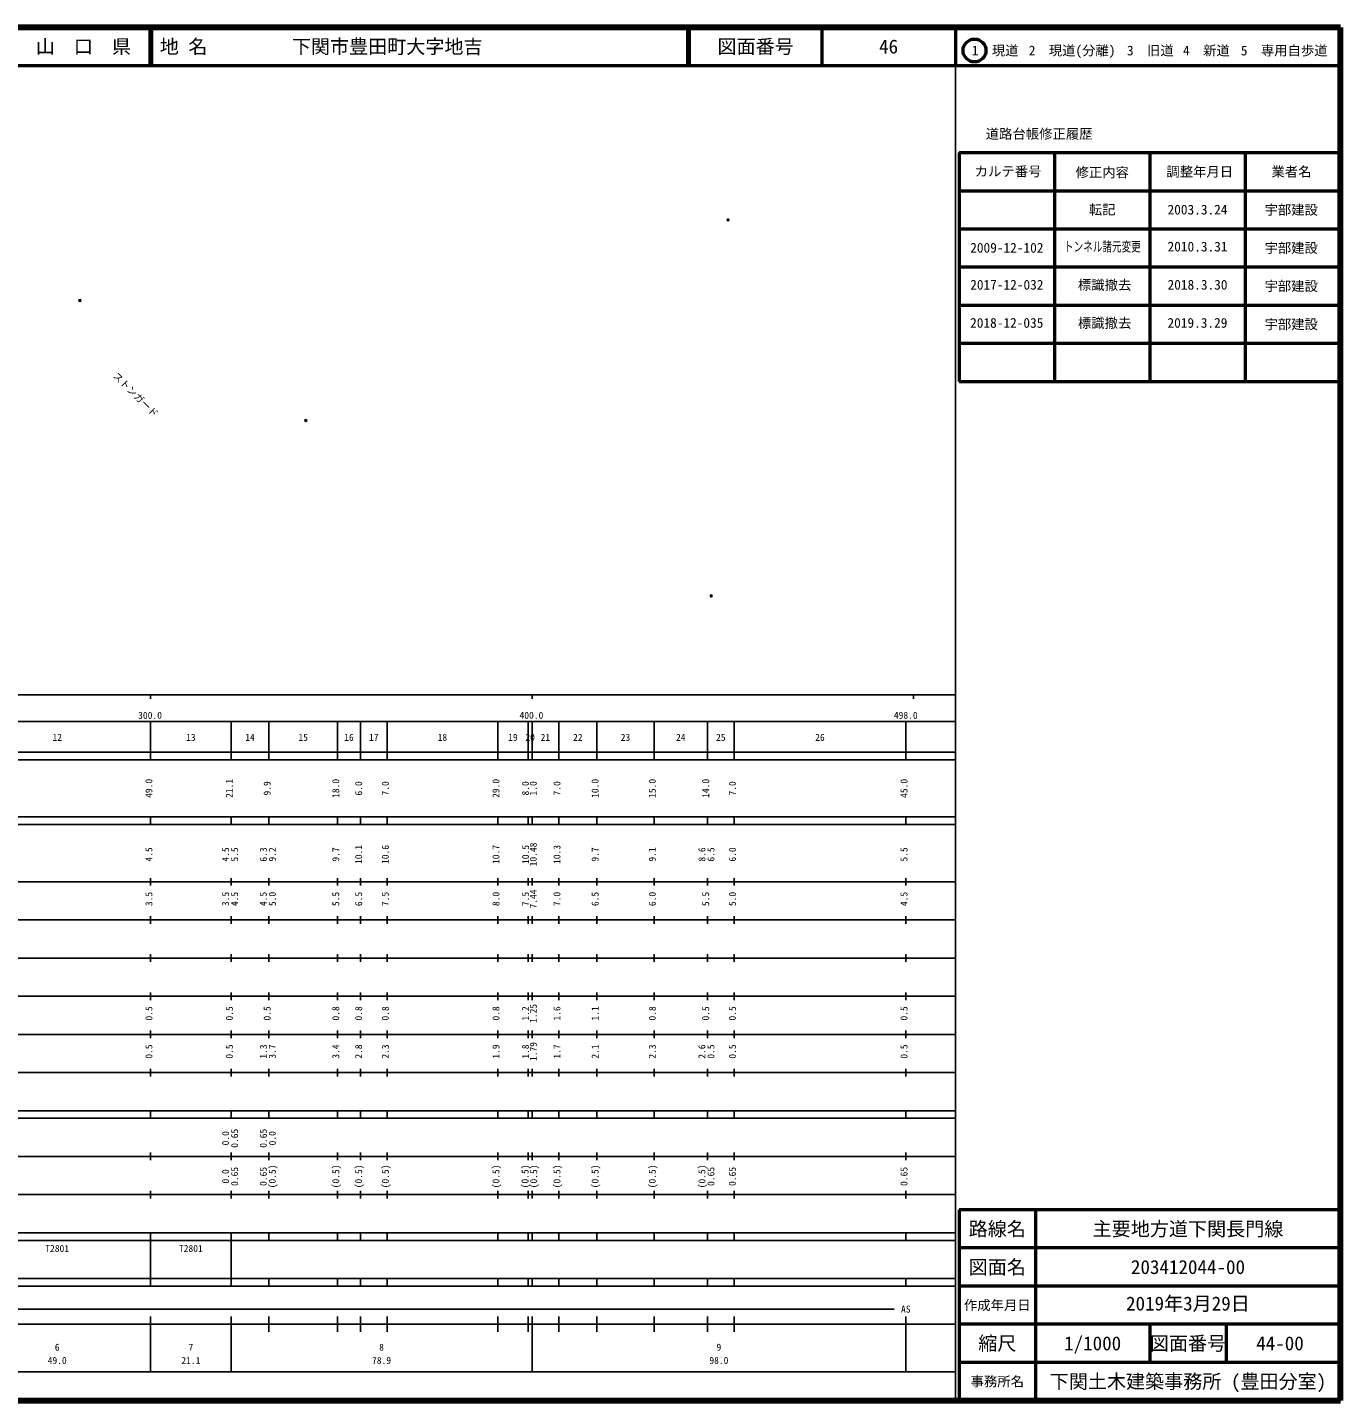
# Model space of a CAD drawing. Units: millimetres on the paper. Extents: x 40 to 680, y 20 to 380.
# Drawn here: x 335.7 to 680, y 20 to 380 of the extents above; entities that cross this region are included whole.
import ezdxf
from ezdxf.enums import TextEntityAlignment as Align

# ---------------------------------------------------------------- set-up
doc = ezdxf.new("R2010")
doc.units = ezdxf.units.MM
doc.header["$PDMODE"] = 32
doc.header["$PDSIZE"] = 0.5
doc.layers.add('M-OTRS', color=6, linetype='Continuous')
for name, color, linetype, lineweight in [('M-STR-HTXT', 7, 'Continuous', 13), ('M-TTL', 2, 'Continuous', 140), ('M-TTL-BAND', 7, 'Continuous', 25), ('M-TTL-FRAM', 2, 'Continuous', 50), ('M-TTL-LINE', 7, 'Continuous', 50), ('M-TTL-TXT', 7, 'Continuous', 50)]:
    doc.layers.add(name, color=color, linetype=linetype, lineweight=lineweight)
doc.styles.add('ＭＳ ゴシック', font='')
doc.styles.get('ＭＳ ゴシック').set_extended_font_data('MS Gothic')

msp = doc.modelspace()

# ---------------------------------------------------------------- linework, layer by layer
at = {"layer": 'M-OTRS'}
for p in [(519.394, 329.528), (349.44, 308.411), (408.675, 276.927), (515.007, 230.968)]:
    msp.add_point(p, dxfattribs=at)
at = {"layer": 'M-TTL'}
for p, q in [((680, 380), (40, 380)), ((680, 20), (680, 380)), ((40, 20), (680, 20))]:
    msp.add_line(p, q, dxfattribs=at)
at = {"layer": 'M-TTL-BAND'}
for p, q in [((579, 20), (579, 370)), ((40, 205), (579, 205)), ((368, 205), (368, 204)), ((468, 205), (468, 204)), ((568, 205), (568, 204)), ((68, 198), (579, 198)), ((368, 188), (368, 198)), ((389.1, 188), (389.1, 198)), ((399, 188), (399, 198)), ((417, 188), (417, 198)), ((423, 188), (423, 198)), ((430, 188), (430, 198)), ((459, 188), (459, 198)), ((467, 188), (467, 198)), ((468, 188), (468, 198)), ((475, 188), (475, 198)), ((485, 188), (485, 198)), ((500, 188), (500, 198)), ((514, 188), (514, 198)), ((521, 188), (521, 198)), ((566, 188), (566, 198)), ((40, 190), (579, 190)), ((40, 188), (579, 188)), ((40, 173), (579, 173)), ((368, 171), (368, 173)), ((389.1, 171), (389.1, 173)), ((399, 171), (399, 173)), ((417, 171), (417, 173)), ((423, 171), (423, 173)), ((430, 171), (430, 173)), ((459, 171), (459, 173)), ((467, 171), (467, 173)), ((468, 171), (468, 173)), ((475, 171), (475, 173)), ((485, 171), (485, 173)), ((500, 171), (500, 173)), ((514, 171), (514, 173)), ((521, 171), (521, 173)), ((566, 171), (566, 173)), ((40, 171), (579, 171)), ((40, 156), (579, 156)), ((368, 155), (368, 157)), ((389.1, 155), (389.1, 157)), ((399, 155), (399, 157)), ((417, 155), (417, 157)), ((423, 155), (423, 157)), ((430, 155), (430, 157)), ((459, 155), (459, 157)), ((467, 155), (467, 157)), ((468, 155), (468, 157)), ((475, 155), (475, 157)), ((485, 155), (485, 157)), ((500, 155), (500, 157)), ((514, 155), (514, 157)), ((521, 155), (521, 157)), ((566, 155), (566, 157)), ((46, 146), (579, 146)), ((368, 145), (368, 147)), ((389.1, 145), (389.1, 147)), ((399, 145), (399, 147)), ((417, 145), (417, 147)), ((423, 145), (423, 147)), ((430, 145), (430, 147)), ((459, 145), (459, 147)), ((467, 145), (467, 147)), ((468, 145), (468, 147)), ((475, 145), (475, 147)), ((485, 145), (485, 147)), ((500, 145), (500, 147)), ((514, 145), (514, 147)), ((521, 145), (521, 147)), ((566, 145), (566, 147)), ((368, 135), (368, 137)), ((389.1, 135), (389.1, 137)), ((399, 135), (399, 137)), ((417, 135), (417, 137)), ((423, 135), (423, 137)), ((430, 135), (430, 137)), ((459, 135), (459, 137)), ((467, 135), (467, 137)), ((468, 135), (468, 137)), ((475, 135), (475, 137)), ((485, 135), (485, 137)), ((500, 135), (500, 137)), ((514, 135), (514, 137)), ((521, 135), (521, 137)), ((566, 135), (566, 137)), ((52, 136), (579, 136)), ((46, 126), (579, 126)), ((368, 125), (368, 127)), ((389.1, 125), (389.1, 127)), ((399, 125), (399, 127)), ((417, 125), (417, 127)), ((423, 125), (423, 127)), ((430, 125), (430, 127)), ((459, 125), (459, 127)), ((467, 125), (467, 127)), ((468, 125), (468, 127)), ((475, 125), (475, 127)), ((485, 125), (485, 127)), ((500, 125), (500, 127)), ((514, 125), (514, 127)), ((521, 125), (521, 127)), ((566, 125), (566, 127)), ((52, 116), (579, 116)), ((368, 115), (368, 117)), ((389.1, 115), (389.1, 117)), ((399, 115), (399, 117)), ((417, 115), (417, 117)), ((423, 115), (423, 117)), ((430, 115), (430, 117)), ((459, 115), (459, 117)), ((467, 115), (467, 117)), ((468, 115), (468, 117)), ((475, 115), (475, 117)), ((485, 115), (485, 117)), ((500, 115), (500, 117)), ((514, 115), (514, 117)), ((521, 115), (521, 117)), ((566, 115), (566, 117)), ((46, 106), (579, 106)), ((368, 105), (368, 107)), ((389.1, 105), (389.1, 107)), ((399, 105), (399, 107)), ((417, 105), (417, 107)), ((423, 105), (423, 107)), ((430, 105), (430, 107)), ((459, 105), (459, 107)), ((467, 105), (467, 107)), ((468, 105), (468, 107)), ((475, 105), (475, 107)), ((485, 105), (485, 107)), ((500, 105), (500, 107)), ((514, 105), (514, 107)), ((521, 105), (521, 107)), ((566, 105), (566, 107)), ((40, 96), (579, 96)), ((40, 94), (579, 94)), ((368, 94), (368, 96)), ((389.1, 94), (389.1, 96)), ((399, 94), (399, 96)), ((417, 94), (417, 96)), ((423, 94), (423, 96)), ((430, 94), (430, 96)), ((459, 94), (459, 96)), ((467, 94), (467, 96)), ((468, 94), (468, 96)), ((475, 94), (475, 96)), ((485, 94), (485, 96)), ((500, 94), (500, 96)), ((514, 94), (514, 96)), ((521, 94), (521, 96)), ((566, 94), (566, 96)), ((49, 84), (579, 84)), ((368, 83), (368, 85)), ((389.1, 83), (389.1, 85)), ((399, 83), (399, 85)), ((417, 83), (417, 85)), ((423, 83), (423, 85)), ((430, 83), (430, 85)), ((459, 83), (459, 85)), ((467, 83), (467, 85)), ((468, 83), (468, 85)), ((475, 83), (475, 85)), ((485, 83), (485, 85)), ((500, 83), (500, 85)), ((514, 83), (514, 85)), ((521, 83), (521, 85)), ((566, 83), (566, 85)), ((40, 74), (579, 74)), ((368, 73), (368, 75)), ((389.1, 73), (389.1, 75)), ((399, 73), (399, 75)), ((417, 73), (417, 75)), ((423, 73), (423, 75)), ((430, 73), (430, 75)), ((459, 73), (459, 75)), ((467, 73), (467, 75)), ((468, 73), (468, 75)), ((475, 73), (475, 75)), ((485, 73), (485, 75)), ((500, 73), (500, 75)), ((514, 73), (514, 75)), ((521, 73), (521, 75)), ((566, 73), (566, 75)), ((40, 64), (579, 64)), ((40, 62), (579, 62)), ((368, 62), (368, 64)), ((368, 52), (368, 62)), ((368, 52), (368, 62)), ((389.1, 62), (389.1, 64)), ((389.1, 52), (389.1, 62)), ((399, 62), (399, 64)), ((417, 62), (417, 64)), ((423, 62), (423, 64)), ((430, 62), (430, 64)), ((459, 62), (459, 64)), ((467, 62), (467, 64)), ((468, 62), (468, 64)), ((475, 62), (475, 64)), ((485, 62), (485, 64)), ((500, 62), (500, 64)), ((514, 62), (514, 64)), ((521, 62), (521, 64)), ((566, 62), (566, 64)), ((40, 52), (579, 52)), ((368, 50), (368, 52)), ((389.1, 50), (389.1, 52)), ((399, 50), (399, 52)), ((417, 50), (417, 52)), ((423, 50), (423, 52)), ((430, 50), (430, 52)), ((459, 50), (459, 52)), ((467, 50), (467, 52)), ((468, 50), (468, 52)), ((475, 50), (475, 52)), ((485, 50), (485, 52)), ((500, 50), (500, 52)), ((514, 50), (514, 52)), ((521, 50), (521, 52)), ((566, 50), (566, 52)), ((40, 50), (579, 50)), ((71, 44), (563, 44)), ((40, 40), (579, 40)), ((368, 27.5), (368, 42)), ((389.1, 27.5), (389.1, 42)), ((399, 38), (399, 42)), ((417, 38), (417, 42)), ((423, 38), (423, 42)), ((430, 38), (430, 42)), ((459, 38), (459, 42)), ((467, 38), (467, 42)), ((468, 27.5), (468, 42)), ((475, 38), (475, 42)), ((485, 38), (485, 42)), ((500, 38), (500, 42)), ((514, 38), (514, 42)), ((521, 38), (521, 42)), ((566, 27.5), (566, 42)), ((68, 27.5), (579, 27.5))]:
    msp.add_line(p, q, dxfattribs=at)
at = {"layer": 'M-TTL-FRAM'}
for p, q in [((580, 347.197), (580, 287.197)), ((580, 347.197), (680, 347.197)), ((580, 287.197), (680, 287.197)), ((680, 70), (580, 70)), ((580, 70), (580, 20))]:
    msp.add_line(p, q, dxfattribs=at)
at = {"layer": 'M-TTL-LINE'}
for p, q in [((367.75, 380), (367.75, 370)), ((368.25, 380), (368.25, 370)), ((508.747, 380), (508.747, 370)), ((509.247, 380), (509.247, 370)), ((543.997, 380), (543.997, 370)), ((579, 380), (579, 370)), ((40, 370), (680, 370)), ((605, 347.197), (605, 287.197)), ((630, 347.197), (630, 287.197)), ((655, 347.197), (655, 287.197)), ((580, 337.197), (680, 337.197)), ((580, 327.197), (680, 327.197)), ((580, 317.197), (680, 317.197)), ((580, 307.197), (680, 307.197)), ((580, 297.197), (680, 297.197)), ((600, 70), (600, 20)), ((680, 60), (580, 60)), ((680, 50), (580, 50)), ((680, 40), (580, 40)), ((630, 40), (630, 30)), ((650, 40), (650, 30)), ((680, 30), (580, 30))]:
    msp.add_line(p, q, dxfattribs=at)
at = {"layer": 'M-TTL-TXT'}
msp.add_circle((584.031, 373.958), 3, dxfattribs=at)

# ---------------------------------------------------------------- texts
at = {"layer": 'M-STR-HTXT', "style": 'ＭＳ ゴシック'}
msp.add_text('ストンガード', height=1.833, rotation=315.53, dxfattribs=at).set_placement((357.538, 288.07), align=Align.BOTTOM_LEFT)
at = {"layer": 'M-TTL-BAND', "style": 'ＭＳ ゴシック'}
for s, p in [('300.0', (367.844, 198.195)), ('400.0', (467.844, 198.195)), ('498.0', (566, 198.195)), ('12', (343.5, 192.405)), ('13', (378.55, 192.405)), ('14', (394.05, 192.405)), ('15', (408, 192.405)), ('16', (420, 192.405)), ('17', (426.5, 192.405)), ('18', (444.5, 192.405)), ('19', (463, 192.405)), ('20', (467.5, 192.405)), ('21', (471.5, 192.405)), ('22', (480, 192.405)), ('23', (492.5, 192.405)), ('24', (507, 192.405)), ('25', (517.5, 192.405)), ('26', (543.5, 192.405)), ('AS', (566, 42.5)), ('6', (343.5, 32.523)), ('7', (378.55, 32.523)), ('8', (428.55, 32.523)), ('9', (517, 32.523)), ('49.0', (343.5, 29.033)), ('21.1', (378.55, 29.033)), ('78.9', (428.55, 29.033)), ('98.0', (517, 29.033))]:
    msp.add_text(s, height=1.833, dxfattribs=at).set_placement(p, align=Align.BOTTOM_CENTER)
for s, p in [('49.0', (369, 180.5)), ('21.1', (390.1, 180.5)), ('9.9', (400, 180.5)), ('18.0', (418, 180.5)), ('6.0', (424, 180.5)), ('7.0', (431, 180.5)), ('29.0', (460, 180.5)), ('8.0', (467.747, 180.5)), ('1.0', (469.797, 180.5)), ('7.0', (476, 180.5)), ('10.0', (486, 180.5)), ('15.0', (501, 180.5)), ('14.0', (515, 180.5)), ('7.0', (522, 180.5)), ('45.0', (567, 180.5)), ('10.48', (469.797, 163.174)), ('4.5', (369, 163.174)), ('4.5', (389.1, 163.174)), ('5.5', (391.47, 163.174)), ('6.3', (399, 163.174)), ('9.2', (401.37, 163.174)), ('9.7', (418, 163.174)), ('10.1', (424, 163.174)), ('10.6', (431, 163.174)), ('10.7', (460, 163.174)), ('10.5', (467.747, 163.174)), ('10.3', (476, 163.174)), ('9.7', (486, 163.174)), ('9.1', (501, 163.174)), ('8.6', (514, 163.174)), ('6.5', (516.37, 163.174)), ('6.0', (522, 163.174)), ('5.5', (567, 163.174)), ('3.5', (369, 151.5)), ('3.5', (389.1, 151.5)), ('4.5', (391.47, 151.5)), ('4.5', (399, 151.5)), ('5.0', (401.37, 151.5)), ('5.5', (418, 151.5)), ('6.5', (424, 151.5)), ('7.5', (431, 151.5)), ('8.0', (460, 151.5)), ('7.5', (467.747, 151.5)), ('7.44', (469.797, 151.5)), ('7.0', (476, 151.5)), ('6.5', (486, 151.5)), ('6.0', (501, 151.5)), ('5.5', (515, 151.5)), ('5.0', (522, 151.5)), ('4.5', (567, 151.5)), ('0.5', (369, 121.5)), ('0.5', (390.1, 121.5)), ('0.5', (400, 121.5)), ('0.8', (418, 121.5)), ('0.8', (424, 121.5)), ('0.8', (431, 121.5)), ('0.8', (460, 121.5)), ('1.2', (467.747, 121.5)), ('1.25', (469.797, 121.5)), ('1.6', (476, 121.5)), ('1.1', (486, 121.5)), ('0.8', (501, 121.5)), ('0.5', (515, 121.5)), ('0.5', (522, 121.5)), ('0.5', (567, 121.5)), ('0.5', (369, 111.5)), ('0.5', (390.1, 111.5)), ('1.3', (399, 111.5)), ('3.7', (401.37, 111.5)), ('3.4', (418, 111.5)), ('2.8', (424, 111.5)), ('2.3', (431, 111.5)), ('1.9', (460, 111.5)), ('1.8', (467.747, 111.5)), ('1.79', (469.797, 111.5)), ('1.7', (476, 111.5)), ('2.1', (486, 111.5)), ('2.3', (501, 111.5)), ('2.6', (514, 111.5)), ('0.5', (516.37, 111.5)), ('0.5', (522, 111.5)), ('0.5', (567, 111.5)), ('0.0', (389.1, 88.764)), ('0.65', (391.47, 88.764)), ('0.65', (399, 88.764)), ('0.0', (401.37, 88.764)), ('0.0', (389.1, 78.764)), ('0.65', (391.47, 78.764)), ('0.65', (399, 78.764)), ('(0.5)', (401.37, 78.764)), ('(0.5)', (418, 78.764)), ('(0.5)', (424, 78.764)), ('(0.5)', (431, 78.764)), ('(0.5)', (460, 78.764)), ('(0.5)', (467.638, 78.764)), ('(0.5)', (469.905, 78.764)), ('(0.5)', (476, 78.764)), ('(0.5)', (486, 78.764)), ('(0.5)', (501, 78.764)), ('(0.5)', (514, 78.764)), ('0.65', (516.37, 78.764)), ('0.65', (522, 78.764)), ('0.65', (567, 78.764))]:
    msp.add_text(s, height=1.833, rotation=90, dxfattribs=at).set_placement(p, align=Align.BOTTOM_CENTER)
for p in [(340.375, 58.405), (375.425, 58.405)]:
    msp.add_text('T2801', height=1.833, dxfattribs=at).set_placement(p, align=Align.BOTTOM_LEFT)
at = {"layer": 'M-TTL-TXT', "style": 'ＭＳ ゴシック'}
for s, height, p in [('山\u3000口\u3000県', 3.666, (350.375, 375)), ('図面番号', 3.666, (526.622, 375)), ('46', 3.666, (561.497, 375)), ('1\u3000現道', 2.566, (589.448, 373.958)), ('2\u3000現道(分離)', 2.566, (609.619, 373.958)), ('3\u3000旧道', 2.566, (630.121, 373.958)), ('4\u3000新道', 2.566, (644.824, 373.958)), ('5\u3000専用自歩道', 2.566, (665.228, 373.958)), ('道路台帳修正履歴', 2.566, (600.968, 352.113)), ('カルテ番号', 2.566, (592.839, 342.277)), ('修正内容', 2.566, (617.509, 342.023)), ('調整年月日', 2.566, (643.089, 342.197)), ('業者名', 2.566, (667.134, 342.197)), ('転記', 2.566, (617.5, 332.245)), ('2003.3.24', 2.566, (642.5, 332.245)), ('宇部建設', 2.566, (667.077, 332.189)), ('2009-12-102', 2.566, (592.5, 322.245)), ('宇部建設', 2.566, (667.077, 322.189)), ('宇部建設', 2.566, (667.077, 312.189)), ('宇部建設', 2.566, (667.077, 302.189)), ('路線名', 3.666, (590, 65)), ('路線名', 3.666, (590, 65)), ('主要地方道下関長門線', 3.666, (640, 65)), ('図面名', 3.666, (590, 55)), ('図面名', 3.666, (590, 55)), ('203412044-00', 3.666, (640, 55)), ('作成年月日', 2.566, (590, 45)), ('作成年月日', 2.566, (590, 45)), ('縮尺', 3.666, (590, 35)), ('縮尺', 3.666, (590, 35)), ('1/1000', 3.666, (615, 35)), ('図面番号', 3.666, (640, 35)), ('図面番号', 3.666, (640, 35)), ('44-00', 3.666, (664.125, 35)), ('事務所名', 2.566, (590, 25)), ('事務所名', 2.566, (590, 25)), ('下関土木建築事務所 (豊田分室)', 3.666, (640, 25))]:
    msp.add_text(s, height=height, dxfattribs=at).set_placement(p, align=Align.MIDDLE_CENTER)
for s, p in [('地 名', (370.38, 375)), ('下関市豊田町大字地吉', (405.024, 375))]:
    msp.add_text(s, height=3.666, dxfattribs=at).set_placement(p, align=Align.MIDDLE_LEFT)
at = {"layer": 'M-TTL-TXT', "style": 'ＭＳ ゴシック', "width": 0.7}
msp.add_text('トンネル諸元変更', height=2.566, dxfattribs=at).set_placement((607.5, 320.495), align=Align.BOTTOM_LEFT)
at = {"layer": 'M-TTL-TXT', "style": 'ＭＳ ゴシック'}
for s, p in [('2010.3.31', (642.5, 320.495)), ('2017-12-032', (592.5, 310.495)), ('2018.3.30', (642.5, 310.495))]:
    msp.add_text(s, height=2.566, dxfattribs=at).set_placement(p, align=Align.BOTTOM_CENTER)
for s, height, p in [('標識撤去', 2.566, (611.143, 310.466)), ('2018-12-035', 2.566, (582.875, 300.495)), ('標識撤去', 2.566, (611.143, 300.466)), ('2019.3.29', 2.566, (634.625, 300.495)), ('2019年3月29日', 3.666, (623.75, 42.5))]:
    msp.add_text(s, height=height, dxfattribs=at).set_placement(p, align=Align.BOTTOM_LEFT)

doc.saveas('drawing.dxf')
